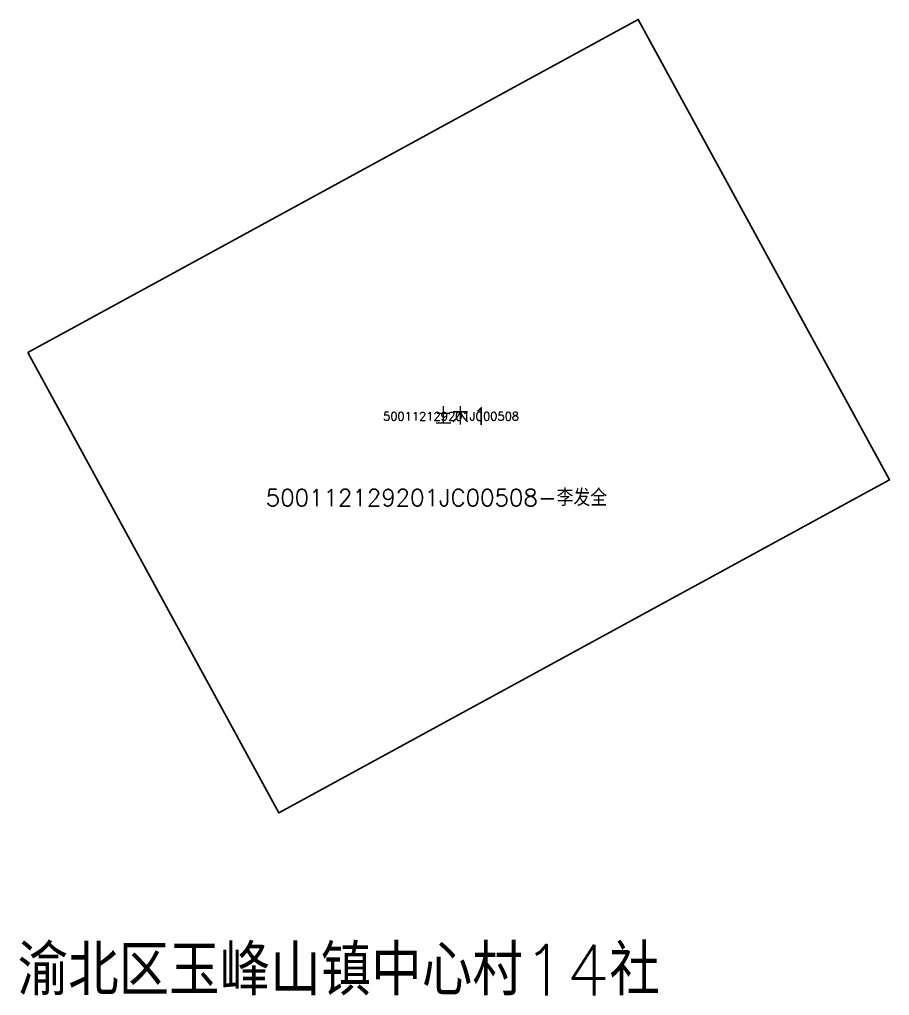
# Model space of a CAD drawing. Extents: x 36371590 to 36372043, y 3282005 to 3283161.
# Drawn here: x 36371727.27 to 36371737.6, y 3282806.92 to 3282818.51 of the extents above; entities that cross this region are included whole.
import ezdxf

# ---------------------------------------------------------------- set-up
doc = ezdxf.new("R2010")
doc.units = 0
doc.header["$LTSCALE"] = 0.5
for name, color, linetype in [('JMD', 6, 'CONTINUOUS'), ('图层2', 7, 'CONTINUOUS'), ('图层3', 7, 'CONTINUOUS'), ('图层4', 7, 'CONTINUOUS'), ('自然幢', 7, 'CONTINUOUS')]:
    doc.layers.add(name, color=color, linetype=linetype)
doc.styles.get("Standard").update_dxf_attribs({"font": 'rs.shx', "bigfont": 'hztxt.shx'})

msp = doc.modelspace()

# ---------------------------------------------------------------- linework, layer by layer
at = {"layer": 'JMD', "linetype": 'Continuous'}
msp.add_lwpolyline([(36371727.367, 3282814.554), (36371734.618, 3282818.51), (36371737.602, 3282813.04), (36371730.35, 3282809.085)], close=True, dxfattribs=at)
at = {"layer": '自然幢', "color": 2, "linetype": 'Continuous'}
msp.add_lwpolyline([(36371727.367, 3282814.554), (36371734.618, 3282818.51), (36371737.602, 3282813.04), (36371730.35, 3282809.085), (36371727.367, 3282814.554)], dxfattribs=at)

# ---------------------------------------------------------------- texts
at = {"layer": 'JMD', "color": 1, "linetype": 'Continuous'}
for s, p in [('土木', (36371732.205, 3282813.697)), ('1', (36371732.659, 3282813.697))]:
    msp.add_text(s, height=0.2, dxfattribs=at).set_placement(p)
at = {"layer": '图层2', "color": 1, "linetype": 'Continuous'}
msp.add_text('渝北区玉峰山镇中心村14社', height=0.6, dxfattribs=at).set_placement((36371727.247, 3282806.917))
at = {"layer": '图层3', "color": 1, "linetype": 'Continuous'}
msp.add_text('500112129201JC00508-李发全', height=0.2, dxfattribs=at).set_placement((36371730.194, 3282812.73))
at = {"layer": '图层4', "color": 1, "linetype": 'Continuous'}
msp.add_text('500112129201JC00508', height=0.1, dxfattribs=at).set_placement((36371731.587, 3282813.747))

doc.saveas('drawing.dxf')
